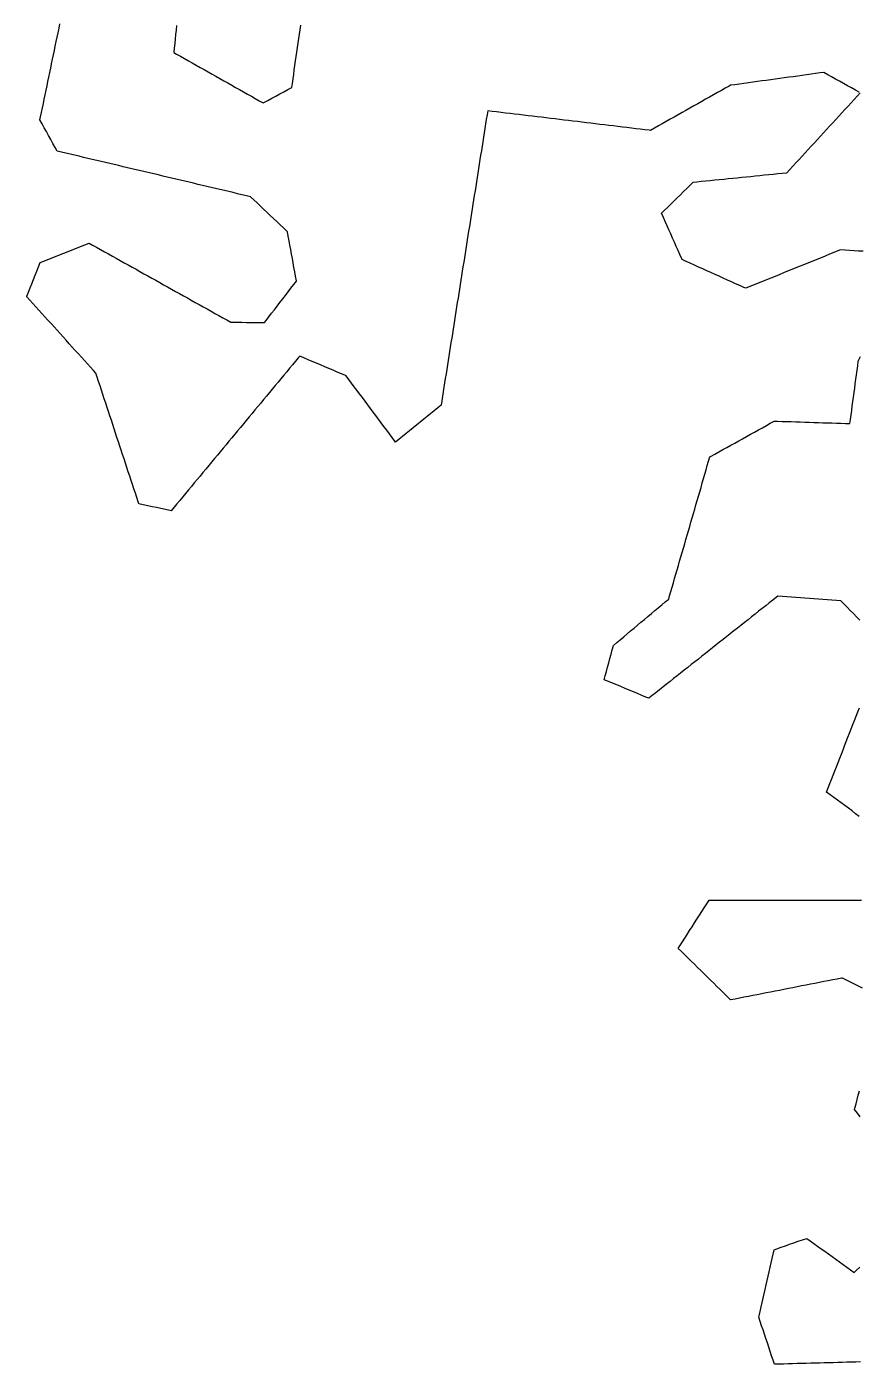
# Model space of a CAD drawing. Header units: millimetres. Extents: x 32 to 3054, y 42 to 5568.
# Drawn here: x 1760.4 to 1944.5, y 4976.6 to 5272.5 of the extents above; entities that cross this region are included whole.
import ezdxf

# ---------------------------------------------------------------- set-up
doc = ezdxf.new("R2010")
doc.units = ezdxf.units.MM
doc.layers.add('ALL_ISLANDS', color=7, linetype='Continuous')
doc.layers.add('OUTLINE_ISLAND_01', color=7, linetype='Continuous')

msp = doc.modelspace()

# ---------------------------------------------------------------- linework, layer by layer
at = {"layer": 'ALL_ISLANDS'}
for points in [[(1944.5183, 5257.9774), (1943.6452, 5258.4649), (1942.7721, 5258.9525), (1941.899, 5259.44), (1941.0259, 5259.9276), (1940.1528, 5260.4151), (1939.2797, 5260.9027), (1938.4066, 5261.3903), (1937.5335, 5261.8778), (1936.6604, 5262.3654), (1935.8429, 5262.2527), (1934.8523, 5262.1162), (1933.8616, 5261.9796), (1932.871, 5261.8431), (1931.8804, 5261.7066), (1930.8897, 5261.57), (1929.8991, 5261.4335), (1928.9085, 5261.297), (1927.9178, 5261.1604), (1926.9272, 5261.0239), (1925.9366, 5260.8874), (1924.9459, 5260.7509), (1923.9553, 5260.6143), (1922.9647, 5260.4778), (1921.974, 5260.3413), (1920.9834, 5260.2047), (1919.9927, 5260.0682), (1919.0021, 5259.9317), (1918.0115, 5259.7951), (1917.0208, 5259.6586), (1916.0302, 5259.5221), (1915.7626, 5259.3711), (1914.8918, 5258.8796), (1914.0209, 5258.388), (1913.15, 5257.8965), (1912.2791, 5257.405), (1911.4083, 5256.9135), (1910.5374, 5256.422), (1909.6665, 5255.9305), (1908.7956, 5255.439), (1907.9248, 5254.9475), (1907.0539, 5254.456), (1906.183, 5253.9645), (1905.3121, 5253.473), (1904.4413, 5252.9815), (1903.5704, 5252.49), (1902.6995, 5251.9985), (1901.8286, 5251.507), (1900.9578, 5251.0155), (1900.0869, 5250.524), (1899.216, 5250.0324), (1898.3451, 5249.5409), (1898.0796, 5249.5729), (1897.0867, 5249.6924), (1896.0939, 5249.812), (1895.1011, 5249.9315), (1894.1082, 5250.051), (1893.1154, 5250.1705), (1892.1226, 5250.29), (1891.1298, 5250.4096), (1890.1369, 5250.5291), (1889.1441, 5250.6486), (1888.1513, 5250.7681), (1887.1584, 5250.8876), (1886.1656, 5251.0072), (1885.1728, 5251.1267), (1884.1799, 5251.2462), (1883.1871, 5251.3657), (1882.1943, 5251.4852), (1881.2014, 5251.6048), (1880.2086, 5251.7243), (1879.2158, 5251.8438), (1878.2229, 5251.9633), (1877.2301, 5252.0828), (1876.2373, 5252.2024), (1875.2444, 5252.3219), (1874.2516, 5252.4414), (1873.2588, 5252.5609), (1872.266, 5252.6804), (1871.2731, 5252.8), (1870.2803, 5252.9195), (1869.2875, 5253.039), (1868.2946, 5253.1585), (1867.3018, 5253.278), (1866.309, 5253.3976), (1865.3161, 5253.5171), (1864.3233, 5253.6366), (1863.3305, 5253.7561), (1862.3376, 5253.8756), (1862.1925, 5252.9593), (1862.0361, 5251.9716), (1861.8798, 5250.9839), (1861.7234, 5249.9962), (1861.567, 5249.0085), (1861.4106, 5248.0208), (1861.2542, 5247.0331), (1861.0978, 5246.0454), (1860.9414, 5245.0577), (1860.785, 5244.07), (1860.6286, 5243.0823), (1860.4722, 5242.0946), (1860.3158, 5241.1069), (1860.1595, 5240.1192), (1860.0031, 5239.1315), (1859.8467, 5238.1439), (1859.6903, 5237.1562), (1859.5339, 5236.1685), (1859.3775, 5235.1808), (1859.2211, 5234.1931), (1859.0647, 5233.2054), (1858.9083, 5232.2177), (1858.7519, 5231.23), (1858.5956, 5230.2423), (1858.4392, 5229.2546), (1858.2828, 5228.2669), (1858.1264, 5227.2792), (1857.97, 5226.2915), (1857.8136, 5225.3038), (1857.6572, 5224.3161), (1857.5008, 5223.3284), (1857.3444, 5222.3407), (1857.188, 5221.353), (1857.0316, 5220.3653), (1856.8753, 5219.3776), (1856.7189, 5218.3899), (1856.5625, 5217.4023), (1856.4061, 5216.4146), (1856.2497, 5215.4269), (1856.0933, 5214.4392), (1855.9369, 5213.4515), (1855.7805, 5212.4638), (1855.6241, 5211.4761), (1855.4677, 5210.4884), (1855.3113, 5209.5007), (1855.155, 5208.513), (1854.9986, 5207.5253), (1854.8422, 5206.5376), (1854.6858, 5205.5499), (1854.5294, 5204.5622), (1854.373, 5203.5745), (1854.2166, 5202.5868), (1854.0602, 5201.5991), (1853.9038, 5200.6114), (1853.7474, 5199.6237), (1853.591, 5198.636), (1853.4347, 5197.6483), (1853.2783, 5196.6607), (1853.1219, 5195.673), (1852.9655, 5194.6853), (1852.8091, 5193.6976), (1852.6527, 5192.7099), (1852.4963, 5191.7222), (1852.3399, 5190.7345), (1852.1835, 5189.7468), (1852.0271, 5188.7591), (1851.2877, 5188.1577), (1850.512, 5187.5267), (1849.7362, 5186.8957), (1848.9604, 5186.2647), (1848.1846, 5185.6336), (1847.4089, 5185.0026), (1846.6331, 5184.3716), (1845.8573, 5183.7406), (1845.0815, 5183.1096), (1844.3058, 5182.4786), (1843.53, 5181.8476), (1842.7542, 5181.2166), (1841.9784, 5180.5856), (1841.7971, 5180.8285), (1841.1989, 5181.6299), (1840.6007, 5182.4312), (1840.0024, 5183.2325), (1839.4042, 5184.0339), (1838.806, 5184.8352), (1838.2078, 5185.6366), (1837.6096, 5186.4379), (1837.0114, 5187.2392), (1836.4132, 5188.0406), (1835.815, 5188.8419), (1835.2168, 5189.6433), (1834.6186, 5190.4446), (1834.0203, 5191.2459), (1833.4221, 5192.0473), (1832.8239, 5192.8486), (1832.2257, 5193.65), (1831.6275, 5194.4513), (1831.0293, 5195.2526), (1830.8926, 5195.3104), (1829.9715, 5195.6997), (1829.0504, 5196.089), (1828.1293, 5196.4784), (1827.2082, 5196.8677), (1826.2871, 5197.257), (1825.366, 5197.6463), (1824.4449, 5198.0356), (1823.5238, 5198.4249), (1822.6027, 5198.8142), (1821.6816, 5199.2036), (1820.7605, 5199.5929), (1820.459, 5199.2302), (1819.8197, 5198.4612), (1819.1804, 5197.6923), (1818.5412, 5196.9233), (1817.9019, 5196.1543), (1817.2626, 5195.3853), (1816.6234, 5194.6163), (1815.9841, 5193.8473), (1815.3448, 5193.0784), (1814.7055, 5192.3094), (1814.0663, 5191.5404), (1813.427, 5190.7714), (1812.7877, 5190.0024), (1812.1485, 5189.2334), (1811.5092, 5188.4645), (1810.8699, 5187.6955), (1810.2307, 5186.9265), (1809.5914, 5186.1575), (1808.9521, 5185.3885), (1808.3129, 5184.6196), (1807.6736, 5183.8506), (1807.0343, 5183.0816), (1806.395, 5182.3126), (1805.7558, 5181.5436), (1805.1165, 5180.7746), (1804.4772, 5180.0057), (1803.838, 5179.2367), (1803.1987, 5178.4677), (1802.5594, 5177.6987), (1801.9202, 5176.9297), (1801.2809, 5176.1607), (1800.6416, 5175.3918), (1800.0023, 5174.6228), (1799.3631, 5173.8538), (1798.7238, 5173.0848), (1798.0845, 5172.3158), (1797.4453, 5171.5469), (1796.806, 5170.7779), (1796.1667, 5170.0089), (1795.5275, 5169.2399), (1794.8882, 5168.4709), (1794.2489, 5167.7019), (1793.6096, 5166.933), (1792.9704, 5166.164), (1792.3311, 5165.395), (1792.0326, 5165.4592), (1791.0549, 5165.6696), (1790.0773, 5165.88), (1789.0997, 5166.0903), (1788.1221, 5166.3007), (1787.1444, 5166.511), (1786.1668, 5166.7214), (1785.1892, 5166.9318), (1785.0444, 5167.3718), (1784.732, 5168.3218), (1784.4195, 5169.2717), (1784.1071, 5170.2216), (1783.7946, 5171.1716), (1783.4822, 5172.1215), (1783.1697, 5173.0714), (1782.8573, 5174.0214), (1782.5448, 5174.9713), (1782.2324, 5175.9212), (1781.9199, 5176.8712), (1781.6075, 5177.8211), (1781.295, 5178.771), (1780.9826, 5179.721), (1780.6701, 5180.6709), (1780.3576, 5181.6208), (1780.0452, 5182.5708), (1779.7327, 5183.5207), (1779.4203, 5184.4706), (1779.1078, 5185.4206), (1778.7954, 5186.3705), (1778.4829, 5187.3204), (1778.1705, 5188.2704), (1777.858, 5189.2203), (1777.5456, 5190.1702), (1777.2331, 5191.1202), (1776.9207, 5192.0701), (1776.6082, 5193.02), (1776.2958, 5193.97), (1775.9833, 5194.9199), (1775.6708, 5195.8698), (1775.1645, 5196.4294), (1774.4936, 5197.1709), (1773.8226, 5197.9124), (1773.1517, 5198.6539), (1772.4807, 5199.3954), (1771.8098, 5200.1369), (1771.1388, 5200.8784), (1770.4679, 5201.6199), (1769.7969, 5202.3614), (1769.126, 5203.1029), (1768.455, 5203.8444), (1767.7841, 5204.5859), (1767.1131, 5205.3274), (1766.4422, 5206.0689), (1765.7712, 5206.8104), (1765.1003, 5207.5519), (1764.4294, 5208.2934), (1763.7584, 5209.035), (1763.0875, 5209.7765), (1762.4165, 5210.518), (1761.7456, 5211.2595), (1761.0746, 5212.001), (1760.4037, 5212.7425), (1760.4431, 5212.843), (1760.8088, 5213.7737), (1761.1744, 5214.7045), (1761.54, 5215.6352), (1761.9056, 5216.566), (1762.2712, 5217.4968), (1762.6368, 5218.4275), (1763.0025, 5219.3583), (1763.3681, 5220.2891), (1763.9599, 5220.5267), (1764.888, 5220.8992), (1765.816, 5221.2717), (1766.744, 5221.6443), (1767.672, 5222.0168), (1768.6, 5222.3893), (1769.5281, 5222.7619), (1770.4561, 5223.1344), (1771.3841, 5223.5069), (1772.3121, 5223.8795), (1773.2401, 5224.252), (1774.1681, 5224.6245), (1774.9638, 5224.1803), (1775.8369, 5223.6928), (1776.71, 5223.2053), (1777.5831, 5222.7178), (1778.4563, 5222.2302), (1779.3294, 5221.7427), (1780.2025, 5221.2552), (1781.0756, 5220.7677), (1781.9487, 5220.2802), (1782.8218, 5219.7927), (1783.695, 5219.3052), (1784.5681, 5218.8177), (1785.4412, 5218.3302), (1786.3143, 5217.8426), (1787.1874, 5217.3551), (1788.0606, 5216.8676), (1788.9337, 5216.3801), (1789.8068, 5215.8926), (1790.6799, 5215.4051), (1791.553, 5214.9176), (1792.4261, 5214.4301), (1793.2993, 5213.9426), (1794.1724, 5213.4551), (1795.0455, 5212.9675), (1795.9186, 5212.48), (1796.7917, 5211.9925), (1797.6648, 5211.505), (1798.538, 5211.0175), (1799.4111, 5210.53), (1800.2842, 5210.0425), (1801.1573, 5209.555), (1802.0304, 5209.0675), (1802.9035, 5208.5799), (1803.7767, 5208.0924), (1804.6498, 5207.6049), (1805.5229, 5207.1174), (1805.9805, 5207.1118), (1806.9805, 5207.0995), (1807.9804, 5207.0872), (1808.9803, 5207.075), (1809.9802, 5207.0627), (1810.9802, 5207.0504), (1811.9801, 5207.0381), (1812.98, 5207.0259), (1813.3418, 5207.4955), (1813.952, 5208.2878), (1814.5622, 5209.08), (1815.1725, 5209.8722), (1815.7827, 5210.6644), (1816.3929, 5211.4567), (1817.0031, 5212.2489), (1817.6134, 5213.0411), (1818.2236, 5213.8333), (1818.8338, 5214.6256), (1819.4441, 5215.4178), (1820.0543, 5216.21), (1820.0381, 5216.2983), (1819.8579, 5217.2819), (1819.6777, 5218.2656), (1819.4976, 5219.2492), (1819.3174, 5220.2328), (1819.1372, 5221.2165), (1818.957, 5222.2001), (1818.7768, 5223.1837), (1818.5966, 5224.1674), (1818.4165, 5225.151), (1818.2363, 5226.1346), (1818.0561, 5227.1183), (1817.8698, 5227.2952), (1817.1447, 5227.9839), (1816.4197, 5228.6726), (1815.6946, 5229.3613), (1814.9696, 5230.05), (1814.2445, 5230.7387), (1813.5195, 5231.4274), (1812.7944, 5232.1161), (1812.0693, 5232.8048), (1811.3443, 5233.4935), (1810.6192, 5234.1822), (1809.8942, 5234.8709), (1808.9671, 5235.0895), (1807.9938, 5235.3191), (1807.0205, 5235.5487), (1806.0472, 5235.7783), (1805.0739, 5236.0078), (1804.1006, 5236.2374), (1803.1273, 5236.467), (1802.154, 5236.6965), (1801.1808, 5236.9261), (1800.2075, 5237.1557), (1799.2342, 5237.3852), (1798.2609, 5237.6148), (1797.2876, 5237.8444), (1796.3143, 5238.0739), (1795.341, 5238.3035), (1794.3677, 5238.5331), (1793.3944, 5238.7626), (1792.4211, 5238.9922), (1791.4478, 5239.2218), (1790.4745, 5239.4513), (1789.5012, 5239.6809), (1788.528, 5239.9105), (1787.5547, 5240.14), (1786.5814, 5240.3696), (1785.6081, 5240.5992), (1784.6348, 5240.8288), (1783.6615, 5241.0583), (1782.6882, 5241.2879), (1781.7149, 5241.5175), (1780.7416, 5241.747), (1779.7683, 5241.9766), (1778.795, 5242.2062), (1777.8217, 5242.4357), (1776.8484, 5242.6653), (1775.8751, 5242.8949), (1774.9019, 5243.1244), (1773.9286, 5243.354), (1772.9553, 5243.5836), (1771.982, 5243.8131), (1771.0087, 5244.0427), (1770.0354, 5244.2723), (1769.0621, 5244.5018), (1768.0888, 5244.7314), (1767.1155, 5244.961), (1766.6799, 5245.7597), (1766.201, 5246.6376), (1765.7222, 5247.5155), (1765.2433, 5248.3934), (1764.7645, 5249.2713), (1764.2856, 5250.1492), (1763.8068, 5251.0271), (1763.3279, 5251.905), (1763.4621, 5252.5499), (1763.6658, 5253.529), (1763.8696, 5254.508), (1764.0733, 5255.487), (1764.277, 5256.4661), (1764.4807, 5257.4451), (1764.6844, 5258.4241), (1764.8881, 5259.4031), (1765.0918, 5260.3822), (1765.2956, 5261.3612), (1765.4993, 5262.3402), (1765.703, 5263.3193), (1765.9067, 5264.2983), (1766.1104, 5265.2773), (1766.3141, 5266.2564), (1766.5178, 5267.2354), (1766.7215, 5268.2144), (1766.9253, 5269.1934), (1767.129, 5270.1725), (1767.3327, 5271.1515), (1767.5364, 5272.1305), (1767.7401, 5273.1096)], [(1793.5278, 5272.7516), (1793.4274, 5271.7567), (1793.3269, 5270.7617), (1793.2265, 5269.7668), (1793.1261, 5268.7719), (1793.0256, 5267.7769), (1792.9252, 5266.782), (1793.5334, 5266.4386), (1794.4041, 5265.9469), (1795.2749, 5265.4552), (1796.1457, 5264.9635), (1797.0165, 5264.4719), (1797.8873, 5263.9802), (1798.758, 5263.4885), (1799.6288, 5262.9968), (1800.4996, 5262.5051), (1801.3704, 5262.0135), (1802.2411, 5261.5218), (1803.1119, 5261.0301), (1803.9827, 5260.5384), (1804.8535, 5260.0467), (1805.7242, 5259.5551), (1806.595, 5259.0634), (1807.4658, 5258.5717), (1808.3366, 5258.08), (1809.2074, 5257.5884), (1810.0781, 5257.0967), (1810.9489, 5256.605), (1811.8197, 5256.1133), (1812.6905, 5255.6216), (1812.8663, 5255.7168), (1813.7456, 5256.193), (1814.625, 5256.6691), (1815.5044, 5257.1453), (1816.3837, 5257.6215), (1817.2631, 5258.0976), (1818.1425, 5258.5738), (1819.0218, 5259.0499), (1819.1509, 5259.9541), (1819.2922, 5260.944), (1819.4335, 5261.934), (1819.5748, 5262.924), (1819.7161, 5263.9139), (1819.8574, 5264.9039), (1819.9987, 5265.8939), (1820.14, 5266.8838), (1820.2813, 5267.8738), (1820.4226, 5268.8638), (1820.5639, 5269.8537), (1820.7052, 5270.8437), (1820.8465, 5271.8337), (1820.9878, 5272.8236)], [(1945.3766, 5222.7973), (1944.3787, 5222.8624), (1943.3808, 5222.9275), (1942.3829, 5222.9926), (1941.385, 5223.0577), (1940.3872, 5223.1228), (1939.7872, 5222.8799), (1938.8602, 5222.5046), (1937.9333, 5222.1293), (1937.0064, 5221.754), (1936.0795, 5221.3787), (1935.1526, 5221.0035), (1934.2257, 5220.6282), (1933.2988, 5220.2529), (1932.3719, 5219.8776), (1931.445, 5219.5023), (1930.518, 5219.1271), (1929.5911, 5218.7518), (1928.6642, 5218.3765), (1927.7373, 5218.0012), (1926.8104, 5217.6259), (1925.8835, 5217.2507), (1924.9566, 5216.8754), (1924.0297, 5216.5001), (1923.1028, 5216.1248), (1922.1758, 5215.7495), (1921.2489, 5215.3743), (1920.322, 5214.999), (1919.3951, 5214.6237), (1918.9987, 5214.8025), (1918.0871, 5215.2136), (1917.1755, 5215.6246), (1916.2639, 5216.0357), (1915.3523, 5216.4468), (1914.4407, 5216.8579), (1913.5291, 5217.269), (1912.6175, 5217.68), (1911.7059, 5218.0911), (1910.7943, 5218.5022), (1909.8827, 5218.9133), (1908.9711, 5219.3244), (1908.0595, 5219.7355), (1907.1479, 5220.1465), (1906.2363, 5220.5576), (1905.3247, 5220.9687), (1905.2446, 5221.1502), (1904.8407, 5222.0651), (1904.4369, 5222.9799), (1904.0331, 5223.8947), (1903.6293, 5224.8096), (1903.2254, 5225.7244), (1902.8216, 5226.6393), (1902.4178, 5227.5541), (1902.014, 5228.4689), (1901.6101, 5229.3838), (1901.2063, 5230.2986), (1900.8025, 5231.2134), (1901.3878, 5231.7905), (1902.1, 5232.4925), (1902.8121, 5233.1946), (1903.5242, 5233.8966), (1904.2364, 5234.5986), (1904.9485, 5235.3007), (1905.6606, 5236.0027), (1906.3728, 5236.7048), (1907.0849, 5237.4068), (1907.797, 5238.1089), (1908.5737, 5238.1867), (1909.5687, 5238.2864), (1910.5637, 5238.3861), (1911.5587, 5238.4858), (1912.5537, 5238.5855), (1913.5488, 5238.6852), (1914.5438, 5238.7849), (1915.5388, 5238.8846), (1916.5338, 5238.9843), (1917.5288, 5239.084), (1918.5238, 5239.1837), (1919.5189, 5239.2834), (1920.5139, 5239.3832), (1921.5089, 5239.4829), (1922.5039, 5239.5826), (1923.4989, 5239.6823), (1924.4939, 5239.782), (1925.489, 5239.8817), (1926.484, 5239.9814), (1927.479, 5240.0811), (1928.474, 5240.1808), (1928.4847, 5240.1925), (1929.1615, 5240.9286), (1929.8383, 5241.6648), (1930.5152, 5242.4009), (1931.192, 5243.1371), (1931.8688, 5243.8732), (1932.5456, 5244.6094), (1933.2224, 5245.3455), (1933.8992, 5246.0817), (1934.5761, 5246.8178), (1935.2529, 5247.554), (1935.9297, 5248.2901), (1936.6065, 5249.0263), (1937.2833, 5249.7624), (1937.9601, 5250.4986), (1938.637, 5251.2347), (1939.3138, 5251.9709), (1939.9906, 5252.707), (1940.6674, 5253.4432), (1941.3442, 5254.1793), (1942.021, 5254.9155), (1942.6978, 5255.6517), (1943.3747, 5256.3878), (1944.0515, 5257.124), (1944.7283, 5257.8601)], [(1944.6243, 5141.2279), (1943.9224, 5141.9403), (1943.2206, 5142.6526), (1942.5187, 5143.3649), (1941.8169, 5144.0772), (1941.115, 5144.7896), (1940.4132, 5145.5019), (1939.4754, 5145.5699), (1938.478, 5145.6423), (1937.4806, 5145.7146), (1936.4832, 5145.7869), (1935.4859, 5145.8593), (1934.4885, 5145.9316), (1933.4911, 5146.004), (1932.4937, 5146.0763), (1931.4963, 5146.1487), (1930.499, 5146.221), (1929.5016, 5146.2934), (1928.5042, 5146.3657), (1927.5068, 5146.4381), (1926.5094, 5146.5104), (1926.1841, 5146.2529), (1925.4001, 5145.6322), (1924.616, 5145.0114), (1923.832, 5144.3907), (1923.0479, 5143.77), (1922.2639, 5143.1493), (1921.4799, 5142.5286), (1920.6958, 5141.9079), (1919.9118, 5141.2872), (1919.1277, 5140.6665), (1918.3437, 5140.0458), (1917.5596, 5139.4251), (1916.7756, 5138.8044), (1915.9916, 5138.1837), (1915.2075, 5137.563), (1914.4235, 5136.9423), (1913.6394, 5136.3216), (1912.8554, 5135.7009), (1912.0713, 5135.0802), (1911.2873, 5134.4595), (1910.5032, 5133.8388), (1909.7192, 5133.218), (1908.9352, 5132.5973), (1908.1511, 5131.9766), (1907.3671, 5131.3559), (1906.583, 5130.7352), (1905.799, 5130.1145), (1905.0149, 5129.4938), (1904.2309, 5128.8731), (1903.4468, 5128.2524), (1902.6628, 5127.6317), (1901.8788, 5127.011), (1901.0947, 5126.3903), (1900.3107, 5125.7696), (1899.5266, 5125.1489), (1898.7426, 5124.5282), (1897.9585, 5123.9075), (1897.3315, 5124.169), (1896.4085, 5124.554), (1895.4856, 5124.939), (1894.5627, 5125.324), (1893.6398, 5125.709), (1892.7169, 5126.094), (1891.7939, 5126.479), (1890.871, 5126.864), (1889.9481, 5127.249), (1889.0252, 5127.634), (1888.1023, 5128.019), (1888.3232, 5128.8412), (1888.5827, 5129.8069), (1888.8422, 5130.7726), (1889.1017, 5131.7384), (1889.3612, 5132.7041), (1889.6207, 5133.6699), (1889.8802, 5134.6356), (1890.1396, 5135.6014), (1890.8789, 5136.2223), (1891.6447, 5136.8654), (1892.4104, 5137.5086), (1893.1761, 5138.1517), (1893.9419, 5138.7949), (1894.7076, 5139.438), (1895.4734, 5140.0812), (1896.2391, 5140.7243), (1897.0049, 5141.3675), (1897.7706, 5142.0106), (1898.5363, 5142.6538), (1899.3021, 5143.2969), (1900.0678, 5143.94), (1900.8336, 5144.5832), (1901.5993, 5145.2263), (1902.365, 5145.8695), (1902.5655, 5146.5626), (1902.8434, 5147.5232), (1903.1213, 5148.4838), (1903.3992, 5149.4445), (1903.677, 5150.4051), (1903.9549, 5151.3657), (1904.2328, 5152.3263), (1904.5107, 5153.2869), (1904.7885, 5154.2476), (1905.0664, 5155.2082), (1905.3443, 5156.1688), (1905.6222, 5157.1294), (1905.9001, 5158.09), (1906.1779, 5159.0506), (1906.4558, 5160.0113), (1906.7337, 5160.9719), (1907.0116, 5161.9325), (1907.2894, 5162.8931), (1907.5673, 5163.8537), (1907.8452, 5164.8143), (1908.1231, 5165.775), (1908.4009, 5166.7356), (1908.6788, 5167.6962), (1908.9567, 5168.6568), (1909.2346, 5169.6174), (1909.5124, 5170.578), (1909.7903, 5171.5387), (1910.0682, 5172.4993), (1910.3461, 5173.4599), (1910.6239, 5174.4205), (1910.9018, 5175.3811), (1911.1797, 5176.3417), (1911.4576, 5177.3024), (1911.7308, 5177.4544), (1912.6046, 5177.9406), (1913.4784, 5178.4269), (1914.3522, 5178.9131), (1915.226, 5179.3994), (1916.0999, 5179.8856), (1916.9737, 5180.3719), (1917.8475, 5180.8581), (1918.7213, 5181.3444), (1919.5952, 5181.8306), (1920.469, 5182.3168), (1921.3428, 5182.8031), (1922.2166, 5183.2893), (1923.0904, 5183.7756), (1923.9643, 5184.2618), (1924.8381, 5184.7481), (1925.7119, 5185.2343), (1926.4666, 5185.2095), (1927.4661, 5185.1767), (1928.4655, 5185.1439), (1929.465, 5185.1111), (1930.4645, 5185.0783), (1931.4639, 5185.0455), (1932.4634, 5185.0127), (1933.4628, 5184.9799), (1934.4623, 5184.9471), (1935.4618, 5184.9142), (1936.4612, 5184.8814), (1937.4607, 5184.8486), (1938.4602, 5184.8158), (1939.4596, 5184.783), (1940.4591, 5184.7502), (1941.4585, 5184.7174), (1942.458, 5184.6846), (1942.5772, 5185.5798), (1942.7091, 5186.5711), (1942.841, 5187.5624), (1942.9729, 5188.5536), (1943.1049, 5189.5449), (1943.2368, 5190.5361), (1943.3687, 5191.5274), (1943.5007, 5192.5187), (1943.6326, 5193.5099), (1943.7645, 5194.5012), (1943.8964, 5195.4924), (1944.0284, 5196.4837), (1944.1603, 5197.475), (1944.2922, 5198.4662), (1944.3623, 5198.615), (1944.788, 5199.5199)], [(1944.5146, 5097.7807), (1943.7115, 5098.3765), (1942.9083, 5098.9723), (1942.1052, 5099.5681), (1941.3021, 5100.1639), (1940.4989, 5100.7597), (1939.6958, 5101.3555), (1938.8927, 5101.9513), (1938.0895, 5102.5471), (1937.2864, 5103.1429), (1937.2975, 5103.1715), (1937.6598, 5104.1035), (1938.0222, 5105.0356), (1938.3845, 5105.9676), (1938.7468, 5106.8997), (1939.1092, 5107.8317), (1939.4715, 5108.7638), (1939.8338, 5109.6958), (1940.1962, 5110.6278), (1940.5585, 5111.5599), (1940.9208, 5112.4919), (1941.2832, 5113.424), (1941.6455, 5114.356), (1942.0078, 5115.2881), (1942.3702, 5116.2201), (1942.7325, 5117.1522), (1943.0948, 5118.0842), (1943.4572, 5119.0163), (1943.8195, 5119.9483), (1944.1818, 5120.8804), (1944.5442, 5121.8124)], [(1945.2215, 5059.7426), (1944.3315, 5060.1986), (1943.4415, 5060.6547), (1942.5516, 5061.1107), (1941.6616, 5061.5668), (1940.7717, 5062.0228), (1940.6024, 5061.9896), (1939.6212, 5061.7967), (1938.64, 5061.6038), (1937.6587, 5061.411), (1936.6775, 5061.2181), (1935.6963, 5061.0253), (1934.7151, 5060.8324), (1933.7338, 5060.6396), (1932.7526, 5060.4467), (1931.7714, 5060.2539), (1930.7901, 5060.061), (1929.8089, 5059.8682), (1928.8277, 5059.6753), (1927.8465, 5059.4824), (1926.8652, 5059.2896), (1925.884, 5059.0967), (1924.9028, 5058.9039), (1923.9216, 5058.711), (1922.9403, 5058.5182), (1921.9591, 5058.3253), (1920.9779, 5058.1325), (1919.9966, 5057.9396), (1919.0154, 5057.7468), (1918.0342, 5057.5539), (1917.053, 5057.361), (1916.0717, 5057.1682), (1915.8876, 5057.3493), (1915.1745, 5058.0503), (1914.4614, 5058.7514), (1913.7483, 5059.4525), (1913.0352, 5060.1536), (1912.3221, 5060.8546), (1911.609, 5061.5557), (1910.896, 5062.2568), (1910.1829, 5062.9579), (1909.4698, 5063.6589), (1908.7567, 5064.36), (1908.0436, 5065.0611), (1907.3305, 5065.7622), (1906.6174, 5066.4632), (1905.9043, 5067.1643), (1905.1913, 5067.8654), (1904.4782, 5068.5665), (1904.8502, 5069.149), (1905.3883, 5069.9919), (1905.9265, 5070.8347), (1906.4647, 5071.6775), (1907.0029, 5072.5204), (1907.541, 5073.3632), (1908.0792, 5074.206), (1908.6174, 5075.0488), (1909.1556, 5075.8917), (1909.6937, 5076.7345), (1910.2319, 5077.5773), (1910.7701, 5078.4202), (1911.3083, 5079.263), (1911.9878, 5079.2619), (1912.9878, 5079.2602), (1913.9878, 5079.2586), (1914.9878, 5079.2569), (1915.9878, 5079.2552), (1916.9878, 5079.2536), (1917.9878, 5079.2519), (1918.9878, 5079.2502), (1919.9878, 5079.2486), (1920.9878, 5079.2469), (1921.9878, 5079.2453), (1922.9878, 5079.2436), (1923.9878, 5079.2419), (1924.9878, 5079.2403), (1925.9878, 5079.2386), (1926.9878, 5079.2369), (1927.9878, 5079.2353), (1928.9878, 5079.2336), (1929.9878, 5079.2319), (1930.9878, 5079.2303), (1931.9878, 5079.2286), (1932.9878, 5079.227), (1933.9878, 5079.2253), (1934.9878, 5079.2236), (1935.9878, 5079.222), (1936.9878, 5079.2203), (1937.9878, 5079.2186), (1938.9878, 5079.217), (1939.9878, 5079.2153), (1940.9878, 5079.2137), (1941.9878, 5079.212), (1942.9878, 5079.2103), (1943.9878, 5079.2087), (1944.9878, 5079.207)], [(1944.7021, 5031.3441), (1944.0976, 5032.1407), (1943.4932, 5032.9373), (1943.5624, 5033.2101), (1943.8083, 5034.1793), (1944.0542, 5035.1486), (1944.3001, 5036.1179), (1944.546, 5037.0872)], [(1944.7607, 4977.0785), (1943.761, 4977.0517), (1942.7614, 4977.0249), (1941.7618, 4976.998), (1940.7621, 4976.9712), (1939.7625, 4976.9443), (1938.7628, 4976.9175), (1937.7632, 4976.8907), (1936.7636, 4976.8638), (1935.7639, 4976.837), (1934.7643, 4976.8101), (1933.7646, 4976.7833), (1932.765, 4976.7564), (1931.7654, 4976.7296), (1930.7657, 4976.7028), (1929.7661, 4976.6759), (1928.7664, 4976.6491), (1927.7668, 4976.6222), (1926.7672, 4976.5954), (1925.7675, 4976.5686), (1925.4536, 4977.5079), (1925.1367, 4978.4563), (1924.8197, 4979.4047), (1924.5027, 4980.3532), (1924.1858, 4981.3016), (1923.8688, 4982.25), (1923.5518, 4983.1985), (1923.2349, 4984.1469), (1922.9179, 4985.0954), (1922.6009, 4986.0438), (1922.284, 4986.9922), (1922.3509, 4987.2865), (1922.5727, 4988.2616), (1922.7944, 4989.2367), (1923.0162, 4990.2118), (1923.238, 4991.1869), (1923.4597, 4992.162), (1923.6815, 4993.1371), (1923.9032, 4994.1123), (1924.125, 4995.0874), (1924.3467, 4996.0625), (1924.5685, 4997.0376), (1924.7903, 4998.0127), (1925.012, 4998.9878), (1925.2338, 4999.9629), (1925.4555, 5000.938), (1925.6773, 5001.9131), (1926.2786, 5002.122), (1927.2232, 5002.4503), (1928.1677, 5002.7786), (1929.1123, 5003.1069), (1930.0569, 5003.4352), (1931.0015, 5003.7634), (1931.9461, 5004.0917), (1932.8906, 5004.42), (1933.6245, 5003.8909), (1934.4356, 5003.306), (1935.2467, 5002.7211), (1936.0578, 5002.1362), (1936.8689, 5001.5513), (1937.68, 5000.9664), (1938.4912, 5000.3815), (1939.3023, 4999.7966), (1940.1134, 4999.2118), (1940.9245, 4998.6269), (1941.7356, 4998.042), (1942.5467, 4997.4571), (1943.3578, 4996.8722), (1943.9202, 4997.3647), (1944.6726, 4998.0235)]]:
    msp.add_lwpolyline(points, dxfattribs=at)
at = {"layer": 'OUTLINE_ISLAND_01'}
for points in [[(1944.5183, 5257.9774), (1943.6452, 5258.4649), (1942.7721, 5258.9525), (1941.899, 5259.44), (1941.0259, 5259.9276), (1940.1528, 5260.4151), (1939.2797, 5260.9027), (1938.4066, 5261.3903), (1937.5335, 5261.8778), (1936.6604, 5262.3654), (1935.8429, 5262.2527), (1934.8523, 5262.1162), (1933.8616, 5261.9796), (1932.871, 5261.8431), (1931.8804, 5261.7066), (1930.8897, 5261.57), (1929.8991, 5261.4335), (1928.9085, 5261.297), (1927.9178, 5261.1604), (1926.9272, 5261.0239), (1925.9366, 5260.8874), (1924.9459, 5260.7509), (1923.9553, 5260.6143), (1922.9647, 5260.4778), (1921.974, 5260.3413), (1920.9834, 5260.2047), (1919.9927, 5260.0682), (1919.0021, 5259.9317), (1918.0115, 5259.7951), (1917.0208, 5259.6586), (1916.0302, 5259.5221), (1915.7626, 5259.3711), (1914.8918, 5258.8796), (1914.0209, 5258.388), (1913.15, 5257.8965), (1912.2791, 5257.405), (1911.4083, 5256.9135), (1910.5374, 5256.422), (1909.6665, 5255.9305), (1908.7956, 5255.439), (1907.9248, 5254.9475), (1907.0539, 5254.456), (1906.183, 5253.9645), (1905.3121, 5253.473), (1904.4413, 5252.9815), (1903.5704, 5252.49), (1902.6995, 5251.9985), (1901.8286, 5251.507), (1900.9578, 5251.0155), (1900.0869, 5250.524), (1899.216, 5250.0324), (1898.3451, 5249.5409), (1898.0796, 5249.5729), (1897.0867, 5249.6924), (1896.0939, 5249.812), (1895.1011, 5249.9315), (1894.1082, 5250.051), (1893.1154, 5250.1705), (1892.1226, 5250.29), (1891.1298, 5250.4096), (1890.1369, 5250.5291), (1889.1441, 5250.6486), (1888.1513, 5250.7681), (1887.1584, 5250.8876), (1886.1656, 5251.0072), (1885.1728, 5251.1267), (1884.1799, 5251.2462), (1883.1871, 5251.3657), (1882.1943, 5251.4852), (1881.2014, 5251.6048), (1880.2086, 5251.7243), (1879.2158, 5251.8438), (1878.2229, 5251.9633), (1877.2301, 5252.0828), (1876.2373, 5252.2024), (1875.2444, 5252.3219), (1874.2516, 5252.4414), (1873.2588, 5252.5609), (1872.266, 5252.6804), (1871.2731, 5252.8), (1870.2803, 5252.9195), (1869.2875, 5253.039), (1868.2946, 5253.1585), (1867.3018, 5253.278), (1866.309, 5253.3976), (1865.3161, 5253.5171), (1864.3233, 5253.6366), (1863.3305, 5253.7561), (1862.3376, 5253.8756), (1862.1925, 5252.9593), (1862.0361, 5251.9716), (1861.8798, 5250.9839), (1861.7234, 5249.9962), (1861.567, 5249.0085), (1861.4106, 5248.0208), (1861.2542, 5247.0331), (1861.0978, 5246.0454), (1860.9414, 5245.0577), (1860.785, 5244.07), (1860.6286, 5243.0823), (1860.4722, 5242.0946), (1860.3158, 5241.1069), (1860.1595, 5240.1192), (1860.0031, 5239.1315), (1859.8467, 5238.1439), (1859.6903, 5237.1562), (1859.5339, 5236.1685), (1859.3775, 5235.1808), (1859.2211, 5234.1931), (1859.0647, 5233.2054), (1858.9083, 5232.2177), (1858.7519, 5231.23), (1858.5956, 5230.2423), (1858.4392, 5229.2546), (1858.2828, 5228.2669), (1858.1264, 5227.2792), (1857.97, 5226.2915), (1857.8136, 5225.3038), (1857.6572, 5224.3161), (1857.5008, 5223.3284), (1857.3444, 5222.3407), (1857.188, 5221.353), (1857.0316, 5220.3653), (1856.8753, 5219.3776), (1856.7189, 5218.3899), (1856.5625, 5217.4023), (1856.4061, 5216.4146), (1856.2497, 5215.4269), (1856.0933, 5214.4392), (1855.9369, 5213.4515), (1855.7805, 5212.4638), (1855.6241, 5211.4761), (1855.4677, 5210.4884), (1855.3113, 5209.5007), (1855.155, 5208.513), (1854.9986, 5207.5253), (1854.8422, 5206.5376), (1854.6858, 5205.5499), (1854.5294, 5204.5622), (1854.373, 5203.5745), (1854.2166, 5202.5868), (1854.0602, 5201.5991), (1853.9038, 5200.6114), (1853.7474, 5199.6237), (1853.591, 5198.636), (1853.4347, 5197.6483), (1853.2783, 5196.6607), (1853.1219, 5195.673), (1852.9655, 5194.6853), (1852.8091, 5193.6976), (1852.6527, 5192.7099), (1852.4963, 5191.7222), (1852.3399, 5190.7345), (1852.1835, 5189.7468), (1852.0271, 5188.7591), (1851.2877, 5188.1577), (1850.512, 5187.5267), (1849.7362, 5186.8957), (1848.9604, 5186.2647), (1848.1846, 5185.6336), (1847.4089, 5185.0026), (1846.6331, 5184.3716), (1845.8573, 5183.7406), (1845.0815, 5183.1096), (1844.3058, 5182.4786), (1843.53, 5181.8476), (1842.7542, 5181.2166), (1841.9784, 5180.5856), (1841.7971, 5180.8285), (1841.1989, 5181.6299), (1840.6007, 5182.4312), (1840.0024, 5183.2325), (1839.4042, 5184.0339), (1838.806, 5184.8352), (1838.2078, 5185.6366), (1837.6096, 5186.4379), (1837.0114, 5187.2392), (1836.4132, 5188.0406), (1835.815, 5188.8419), (1835.2168, 5189.6433), (1834.6186, 5190.4446), (1834.0203, 5191.2459), (1833.4221, 5192.0473), (1832.8239, 5192.8486), (1832.2257, 5193.65), (1831.6275, 5194.4513), (1831.0293, 5195.2526), (1830.8926, 5195.3104), (1829.9715, 5195.6997), (1829.0504, 5196.089), (1828.1293, 5196.4784), (1827.2082, 5196.8677), (1826.2871, 5197.257), (1825.366, 5197.6463), (1824.4449, 5198.0356), (1823.5238, 5198.4249), (1822.6027, 5198.8142), (1821.6816, 5199.2036), (1820.7605, 5199.5929), (1820.459, 5199.2302), (1819.8197, 5198.4612), (1819.1804, 5197.6923), (1818.5412, 5196.9233), (1817.9019, 5196.1543), (1817.2626, 5195.3853), (1816.6234, 5194.6163), (1815.9841, 5193.8473), (1815.3448, 5193.0784), (1814.7055, 5192.3094), (1814.0663, 5191.5404), (1813.427, 5190.7714), (1812.7877, 5190.0024), (1812.1485, 5189.2334), (1811.5092, 5188.4645), (1810.8699, 5187.6955), (1810.2307, 5186.9265), (1809.5914, 5186.1575), (1808.9521, 5185.3885), (1808.3129, 5184.6196), (1807.6736, 5183.8506), (1807.0343, 5183.0816), (1806.395, 5182.3126), (1805.7558, 5181.5436), (1805.1165, 5180.7746), (1804.4772, 5180.0057), (1803.838, 5179.2367), (1803.1987, 5178.4677), (1802.5594, 5177.6987), (1801.9202, 5176.9297), (1801.2809, 5176.1607), (1800.6416, 5175.3918), (1800.0023, 5174.6228), (1799.3631, 5173.8538), (1798.7238, 5173.0848), (1798.0845, 5172.3158), (1797.4453, 5171.5469), (1796.806, 5170.7779), (1796.1667, 5170.0089), (1795.5275, 5169.2399), (1794.8882, 5168.4709), (1794.2489, 5167.7019), (1793.6096, 5166.933), (1792.9704, 5166.164), (1792.3311, 5165.395), (1792.0326, 5165.4592), (1791.0549, 5165.6696), (1790.0773, 5165.88), (1789.0997, 5166.0903), (1788.1221, 5166.3007), (1787.1444, 5166.511), (1786.1668, 5166.7214), (1785.1892, 5166.9318), (1785.0444, 5167.3718), (1784.732, 5168.3218), (1784.4195, 5169.2717), (1784.1071, 5170.2216), (1783.7946, 5171.1716), (1783.4822, 5172.1215), (1783.1697, 5173.0714), (1782.8573, 5174.0214), (1782.5448, 5174.9713), (1782.2324, 5175.9212), (1781.9199, 5176.8712), (1781.6075, 5177.8211), (1781.295, 5178.771), (1780.9826, 5179.721), (1780.6701, 5180.6709), (1780.3576, 5181.6208), (1780.0452, 5182.5708), (1779.7327, 5183.5207), (1779.4203, 5184.4706), (1779.1078, 5185.4206), (1778.7954, 5186.3705), (1778.4829, 5187.3204), (1778.1705, 5188.2704), (1777.858, 5189.2203), (1777.5456, 5190.1702), (1777.2331, 5191.1202), (1776.9207, 5192.0701), (1776.6082, 5193.02), (1776.2958, 5193.97), (1775.9833, 5194.9199), (1775.6708, 5195.8698), (1775.1645, 5196.4294), (1774.4936, 5197.1709), (1773.8226, 5197.9124), (1773.1517, 5198.6539), (1772.4807, 5199.3954), (1771.8098, 5200.1369), (1771.1388, 5200.8784), (1770.4679, 5201.6199), (1769.7969, 5202.3614), (1769.126, 5203.1029), (1768.455, 5203.8444), (1767.7841, 5204.5859), (1767.1131, 5205.3274), (1766.4422, 5206.0689), (1765.7712, 5206.8104), (1765.1003, 5207.5519), (1764.4294, 5208.2934), (1763.7584, 5209.035), (1763.0875, 5209.7765), (1762.4165, 5210.518), (1761.7456, 5211.2595), (1761.0746, 5212.001), (1760.4037, 5212.7425), (1760.4431, 5212.843), (1760.8088, 5213.7737), (1761.1744, 5214.7045), (1761.54, 5215.6352), (1761.9056, 5216.566), (1762.2712, 5217.4968), (1762.6368, 5218.4275), (1763.0025, 5219.3583), (1763.3681, 5220.2891), (1763.9599, 5220.5267), (1764.888, 5220.8992), (1765.816, 5221.2717), (1766.744, 5221.6443), (1767.672, 5222.0168), (1768.6, 5222.3893), (1769.5281, 5222.7619), (1770.4561, 5223.1344), (1771.3841, 5223.5069), (1772.3121, 5223.8795), (1773.2401, 5224.252), (1774.1681, 5224.6245), (1774.9638, 5224.1803), (1775.8369, 5223.6928), (1776.71, 5223.2053), (1777.5831, 5222.7178), (1778.4563, 5222.2302), (1779.3294, 5221.7427), (1780.2025, 5221.2552), (1781.0756, 5220.7677), (1781.9487, 5220.2802), (1782.8218, 5219.7927), (1783.695, 5219.3052), (1784.5681, 5218.8177), (1785.4412, 5218.3302), (1786.3143, 5217.8426), (1787.1874, 5217.3551), (1788.0606, 5216.8676), (1788.9337, 5216.3801), (1789.8068, 5215.8926), (1790.6799, 5215.4051), (1791.553, 5214.9176), (1792.4261, 5214.4301), (1793.2993, 5213.9426), (1794.1724, 5213.4551), (1795.0455, 5212.9675), (1795.9186, 5212.48), (1796.7917, 5211.9925), (1797.6648, 5211.505), (1798.538, 5211.0175), (1799.4111, 5210.53), (1800.2842, 5210.0425), (1801.1573, 5209.555), (1802.0304, 5209.0675), (1802.9035, 5208.5799), (1803.7767, 5208.0924), (1804.6498, 5207.6049), (1805.5229, 5207.1174), (1805.9805, 5207.1118), (1806.9805, 5207.0995), (1807.9804, 5207.0872), (1808.9803, 5207.075), (1809.9802, 5207.0627), (1810.9802, 5207.0504), (1811.9801, 5207.0381), (1812.98, 5207.0259), (1813.3418, 5207.4955), (1813.952, 5208.2878), (1814.5622, 5209.08), (1815.1725, 5209.8722), (1815.7827, 5210.6644), (1816.3929, 5211.4567), (1817.0031, 5212.2489), (1817.6134, 5213.0411), (1818.2236, 5213.8333), (1818.8338, 5214.6256), (1819.4441, 5215.4178), (1820.0543, 5216.21), (1820.0381, 5216.2983), (1819.8579, 5217.2819), (1819.6777, 5218.2656), (1819.4976, 5219.2492), (1819.3174, 5220.2328), (1819.1372, 5221.2165), (1818.957, 5222.2001), (1818.7768, 5223.1837), (1818.5966, 5224.1674), (1818.4165, 5225.151), (1818.2363, 5226.1346), (1818.0561, 5227.1183), (1817.8698, 5227.2952), (1817.1447, 5227.9839), (1816.4197, 5228.6726), (1815.6946, 5229.3613), (1814.9696, 5230.05), (1814.2445, 5230.7387), (1813.5195, 5231.4274), (1812.7944, 5232.1161), (1812.0693, 5232.8048), (1811.3443, 5233.4935), (1810.6192, 5234.1822), (1809.8942, 5234.8709), (1808.9671, 5235.0895), (1807.9938, 5235.3191), (1807.0205, 5235.5487), (1806.0472, 5235.7783), (1805.0739, 5236.0078), (1804.1006, 5236.2374), (1803.1273, 5236.467), (1802.154, 5236.6965), (1801.1808, 5236.9261), (1800.2075, 5237.1557), (1799.2342, 5237.3852), (1798.2609, 5237.6148), (1797.2876, 5237.8444), (1796.3143, 5238.0739), (1795.341, 5238.3035), (1794.3677, 5238.5331), (1793.3944, 5238.7626), (1792.4211, 5238.9922), (1791.4478, 5239.2218), (1790.4745, 5239.4513), (1789.5012, 5239.6809), (1788.528, 5239.9105), (1787.5547, 5240.14), (1786.5814, 5240.3696), (1785.6081, 5240.5992), (1784.6348, 5240.8288), (1783.6615, 5241.0583), (1782.6882, 5241.2879), (1781.7149, 5241.5175), (1780.7416, 5241.747), (1779.7683, 5241.9766), (1778.795, 5242.2062), (1777.8217, 5242.4357), (1776.8484, 5242.6653), (1775.8751, 5242.8949), (1774.9019, 5243.1244), (1773.9286, 5243.354), (1772.9553, 5243.5836), (1771.982, 5243.8131), (1771.0087, 5244.0427), (1770.0354, 5244.2723), (1769.0621, 5244.5018), (1768.0888, 5244.7314), (1767.1155, 5244.961), (1766.6799, 5245.7597), (1766.201, 5246.6376), (1765.7222, 5247.5155), (1765.2433, 5248.3934), (1764.7645, 5249.2713), (1764.2856, 5250.1492), (1763.8068, 5251.0271), (1763.3279, 5251.905), (1763.4621, 5252.5499), (1763.6658, 5253.529), (1763.8696, 5254.508), (1764.0733, 5255.487), (1764.277, 5256.4661), (1764.4807, 5257.4451), (1764.6844, 5258.4241), (1764.8881, 5259.4031), (1765.0918, 5260.3822), (1765.2956, 5261.3612), (1765.4993, 5262.3402), (1765.703, 5263.3193), (1765.9067, 5264.2983), (1766.1104, 5265.2773), (1766.3141, 5266.2564), (1766.5178, 5267.2354), (1766.7215, 5268.2144), (1766.9253, 5269.1934), (1767.129, 5270.1725), (1767.3327, 5271.1515), (1767.5364, 5272.1305), (1767.7401, 5273.1096)], [(1793.5278, 5272.7516), (1793.4274, 5271.7567), (1793.3269, 5270.7617), (1793.2265, 5269.7668), (1793.1261, 5268.7719), (1793.0256, 5267.7769), (1792.9252, 5266.782), (1793.5334, 5266.4386), (1794.4041, 5265.9469), (1795.2749, 5265.4552), (1796.1457, 5264.9635), (1797.0165, 5264.4719), (1797.8873, 5263.9802), (1798.758, 5263.4885), (1799.6288, 5262.9968), (1800.4996, 5262.5051), (1801.3704, 5262.0135), (1802.2411, 5261.5218), (1803.1119, 5261.0301), (1803.9827, 5260.5384), (1804.8535, 5260.0467), (1805.7242, 5259.5551), (1806.595, 5259.0634), (1807.4658, 5258.5717), (1808.3366, 5258.08), (1809.2074, 5257.5884), (1810.0781, 5257.0967), (1810.9489, 5256.605), (1811.8197, 5256.1133), (1812.6905, 5255.6216), (1812.8663, 5255.7168), (1813.7456, 5256.193), (1814.625, 5256.6691), (1815.5044, 5257.1453), (1816.3837, 5257.6215), (1817.2631, 5258.0976), (1818.1425, 5258.5738), (1819.0218, 5259.0499), (1819.1509, 5259.9541), (1819.2922, 5260.944), (1819.4335, 5261.934), (1819.5748, 5262.924), (1819.7161, 5263.9139), (1819.8574, 5264.9039), (1819.9987, 5265.8939), (1820.14, 5266.8838), (1820.2813, 5267.8738), (1820.4226, 5268.8638), (1820.5639, 5269.8537), (1820.7052, 5270.8437), (1820.8465, 5271.8337), (1820.9878, 5272.8236)], [(1945.3766, 5222.7973), (1944.3787, 5222.8624), (1943.3808, 5222.9275), (1942.3829, 5222.9926), (1941.385, 5223.0577), (1940.3872, 5223.1228), (1939.7872, 5222.8799), (1938.8602, 5222.5046), (1937.9333, 5222.1293), (1937.0064, 5221.754), (1936.0795, 5221.3787), (1935.1526, 5221.0035), (1934.2257, 5220.6282), (1933.2988, 5220.2529), (1932.3719, 5219.8776), (1931.445, 5219.5023), (1930.518, 5219.1271), (1929.5911, 5218.7518), (1928.6642, 5218.3765), (1927.7373, 5218.0012), (1926.8104, 5217.6259), (1925.8835, 5217.2507), (1924.9566, 5216.8754), (1924.0297, 5216.5001), (1923.1028, 5216.1248), (1922.1758, 5215.7495), (1921.2489, 5215.3743), (1920.322, 5214.999), (1919.3951, 5214.6237), (1918.9987, 5214.8025), (1918.0871, 5215.2136), (1917.1755, 5215.6246), (1916.2639, 5216.0357), (1915.3523, 5216.4468), (1914.4407, 5216.8579), (1913.5291, 5217.269), (1912.6175, 5217.68), (1911.7059, 5218.0911), (1910.7943, 5218.5022), (1909.8827, 5218.9133), (1908.9711, 5219.3244), (1908.0595, 5219.7355), (1907.1479, 5220.1465), (1906.2363, 5220.5576), (1905.3247, 5220.9687), (1905.2446, 5221.1502), (1904.8407, 5222.0651), (1904.4369, 5222.9799), (1904.0331, 5223.8947), (1903.6293, 5224.8096), (1903.2254, 5225.7244), (1902.8216, 5226.6393), (1902.4178, 5227.5541), (1902.014, 5228.4689), (1901.6101, 5229.3838), (1901.2063, 5230.2986), (1900.8025, 5231.2134), (1901.3878, 5231.7905), (1902.1, 5232.4925), (1902.8121, 5233.1946), (1903.5242, 5233.8966), (1904.2364, 5234.5986), (1904.9485, 5235.3007), (1905.6606, 5236.0027), (1906.3728, 5236.7048), (1907.0849, 5237.4068), (1907.797, 5238.1089), (1908.5737, 5238.1867), (1909.5687, 5238.2864), (1910.5637, 5238.3861), (1911.5587, 5238.4858), (1912.5537, 5238.5855), (1913.5488, 5238.6852), (1914.5438, 5238.7849), (1915.5388, 5238.8846), (1916.5338, 5238.9843), (1917.5288, 5239.084), (1918.5238, 5239.1837), (1919.5189, 5239.2834), (1920.5139, 5239.3832), (1921.5089, 5239.4829), (1922.5039, 5239.5826), (1923.4989, 5239.6823), (1924.4939, 5239.782), (1925.489, 5239.8817), (1926.484, 5239.9814), (1927.479, 5240.0811), (1928.474, 5240.1808), (1928.4847, 5240.1925), (1929.1615, 5240.9286), (1929.8383, 5241.6648), (1930.5152, 5242.4009), (1931.192, 5243.1371), (1931.8688, 5243.8732), (1932.5456, 5244.6094), (1933.2224, 5245.3455), (1933.8992, 5246.0817), (1934.5761, 5246.8178), (1935.2529, 5247.554), (1935.9297, 5248.2901), (1936.6065, 5249.0263), (1937.2833, 5249.7624), (1937.9601, 5250.4986), (1938.637, 5251.2347), (1939.3138, 5251.9709), (1939.9906, 5252.707), (1940.6674, 5253.4432), (1941.3442, 5254.1793), (1942.021, 5254.9155), (1942.6978, 5255.6517), (1943.3747, 5256.3878), (1944.0515, 5257.124), (1944.7283, 5257.8601)], [(1944.6243, 5141.2279), (1943.9224, 5141.9403), (1943.2206, 5142.6526), (1942.5187, 5143.3649), (1941.8169, 5144.0772), (1941.115, 5144.7896), (1940.4132, 5145.5019), (1939.4754, 5145.5699), (1938.478, 5145.6423), (1937.4806, 5145.7146), (1936.4832, 5145.7869), (1935.4859, 5145.8593), (1934.4885, 5145.9316), (1933.4911, 5146.004), (1932.4937, 5146.0763), (1931.4963, 5146.1487), (1930.499, 5146.221), (1929.5016, 5146.2934), (1928.5042, 5146.3657), (1927.5068, 5146.4381), (1926.5094, 5146.5104), (1926.1841, 5146.2529), (1925.4001, 5145.6322), (1924.616, 5145.0114), (1923.832, 5144.3907), (1923.0479, 5143.77), (1922.2639, 5143.1493), (1921.4799, 5142.5286), (1920.6958, 5141.9079), (1919.9118, 5141.2872), (1919.1277, 5140.6665), (1918.3437, 5140.0458), (1917.5596, 5139.4251), (1916.7756, 5138.8044), (1915.9916, 5138.1837), (1915.2075, 5137.563), (1914.4235, 5136.9423), (1913.6394, 5136.3216), (1912.8554, 5135.7009), (1912.0713, 5135.0802), (1911.2873, 5134.4595), (1910.5032, 5133.8388), (1909.7192, 5133.218), (1908.9352, 5132.5973), (1908.1511, 5131.9766), (1907.3671, 5131.3559), (1906.583, 5130.7352), (1905.799, 5130.1145), (1905.0149, 5129.4938), (1904.2309, 5128.8731), (1903.4468, 5128.2524), (1902.6628, 5127.6317), (1901.8788, 5127.011), (1901.0947, 5126.3903), (1900.3107, 5125.7696), (1899.5266, 5125.1489), (1898.7426, 5124.5282), (1897.9585, 5123.9075), (1897.3315, 5124.169), (1896.4085, 5124.554), (1895.4856, 5124.939), (1894.5627, 5125.324), (1893.6398, 5125.709), (1892.7169, 5126.094), (1891.7939, 5126.479), (1890.871, 5126.864), (1889.9481, 5127.249), (1889.0252, 5127.634), (1888.1023, 5128.019), (1888.3232, 5128.8412), (1888.5827, 5129.8069), (1888.8422, 5130.7726), (1889.1017, 5131.7384), (1889.3612, 5132.7041), (1889.6207, 5133.6699), (1889.8802, 5134.6356), (1890.1396, 5135.6014), (1890.8789, 5136.2223), (1891.6447, 5136.8654), (1892.4104, 5137.5086), (1893.1761, 5138.1517), (1893.9419, 5138.7949), (1894.7076, 5139.438), (1895.4734, 5140.0812), (1896.2391, 5140.7243), (1897.0049, 5141.3675), (1897.7706, 5142.0106), (1898.5363, 5142.6538), (1899.3021, 5143.2969), (1900.0678, 5143.94), (1900.8336, 5144.5832), (1901.5993, 5145.2263), (1902.365, 5145.8695), (1902.5655, 5146.5626), (1902.8434, 5147.5232), (1903.1213, 5148.4838), (1903.3992, 5149.4445), (1903.677, 5150.4051), (1903.9549, 5151.3657), (1904.2328, 5152.3263), (1904.5107, 5153.2869), (1904.7885, 5154.2476), (1905.0664, 5155.2082), (1905.3443, 5156.1688), (1905.6222, 5157.1294), (1905.9001, 5158.09), (1906.1779, 5159.0506), (1906.4558, 5160.0113), (1906.7337, 5160.9719), (1907.0116, 5161.9325), (1907.2894, 5162.8931), (1907.5673, 5163.8537), (1907.8452, 5164.8143), (1908.1231, 5165.775), (1908.4009, 5166.7356), (1908.6788, 5167.6962), (1908.9567, 5168.6568), (1909.2346, 5169.6174), (1909.5124, 5170.578), (1909.7903, 5171.5387), (1910.0682, 5172.4993), (1910.3461, 5173.4599), (1910.6239, 5174.4205), (1910.9018, 5175.3811), (1911.1797, 5176.3417), (1911.4576, 5177.3024), (1911.7308, 5177.4544), (1912.6046, 5177.9406), (1913.4784, 5178.4269), (1914.3522, 5178.9131), (1915.226, 5179.3994), (1916.0999, 5179.8856), (1916.9737, 5180.3719), (1917.8475, 5180.8581), (1918.7213, 5181.3444), (1919.5952, 5181.8306), (1920.469, 5182.3168), (1921.3428, 5182.8031), (1922.2166, 5183.2893), (1923.0904, 5183.7756), (1923.9643, 5184.2618), (1924.8381, 5184.7481), (1925.7119, 5185.2343), (1926.4666, 5185.2095), (1927.4661, 5185.1767), (1928.4655, 5185.1439), (1929.465, 5185.1111), (1930.4645, 5185.0783), (1931.4639, 5185.0455), (1932.4634, 5185.0127), (1933.4628, 5184.9799), (1934.4623, 5184.9471), (1935.4618, 5184.9142), (1936.4612, 5184.8814), (1937.4607, 5184.8486), (1938.4602, 5184.8158), (1939.4596, 5184.783), (1940.4591, 5184.7502), (1941.4585, 5184.7174), (1942.458, 5184.6846), (1942.5772, 5185.5798), (1942.7091, 5186.5711), (1942.841, 5187.5624), (1942.9729, 5188.5536), (1943.1049, 5189.5449), (1943.2368, 5190.5361), (1943.3687, 5191.5274), (1943.5007, 5192.5187), (1943.6326, 5193.5099), (1943.7645, 5194.5012), (1943.8964, 5195.4924), (1944.0284, 5196.4837), (1944.1603, 5197.475), (1944.2922, 5198.4662), (1944.3623, 5198.615), (1944.788, 5199.5199)], [(1944.5146, 5097.7807), (1943.7115, 5098.3765), (1942.9083, 5098.9723), (1942.1052, 5099.5681), (1941.3021, 5100.1639), (1940.4989, 5100.7597), (1939.6958, 5101.3555), (1938.8927, 5101.9513), (1938.0895, 5102.5471), (1937.2864, 5103.1429), (1937.2975, 5103.1715), (1937.6598, 5104.1035), (1938.0222, 5105.0356), (1938.3845, 5105.9676), (1938.7468, 5106.8997), (1939.1092, 5107.8317), (1939.4715, 5108.7638), (1939.8338, 5109.6958), (1940.1962, 5110.6278), (1940.5585, 5111.5599), (1940.9208, 5112.4919), (1941.2832, 5113.424), (1941.6455, 5114.356), (1942.0078, 5115.2881), (1942.3702, 5116.2201), (1942.7325, 5117.1522), (1943.0948, 5118.0842), (1943.4572, 5119.0163), (1943.8195, 5119.9483), (1944.1818, 5120.8804), (1944.5442, 5121.8124)], [(1945.2215, 5059.7426), (1944.3315, 5060.1986), (1943.4415, 5060.6547), (1942.5516, 5061.1107), (1941.6616, 5061.5668), (1940.7717, 5062.0228), (1940.6024, 5061.9896), (1939.6212, 5061.7967), (1938.64, 5061.6038), (1937.6587, 5061.411), (1936.6775, 5061.2181), (1935.6963, 5061.0253), (1934.7151, 5060.8324), (1933.7338, 5060.6396), (1932.7526, 5060.4467), (1931.7714, 5060.2539), (1930.7901, 5060.061), (1929.8089, 5059.8682), (1928.8277, 5059.6753), (1927.8465, 5059.4824), (1926.8652, 5059.2896), (1925.884, 5059.0967), (1924.9028, 5058.9039), (1923.9216, 5058.711), (1922.9403, 5058.5182), (1921.9591, 5058.3253), (1920.9779, 5058.1325), (1919.9966, 5057.9396), (1919.0154, 5057.7468), (1918.0342, 5057.5539), (1917.053, 5057.361), (1916.0717, 5057.1682), (1915.8876, 5057.3493), (1915.1745, 5058.0503), (1914.4614, 5058.7514), (1913.7483, 5059.4525), (1913.0352, 5060.1536), (1912.3221, 5060.8546), (1911.609, 5061.5557), (1910.896, 5062.2568), (1910.1829, 5062.9579), (1909.4698, 5063.6589), (1908.7567, 5064.36), (1908.0436, 5065.0611), (1907.3305, 5065.7622), (1906.6174, 5066.4632), (1905.9043, 5067.1643), (1905.1913, 5067.8654), (1904.4782, 5068.5665), (1904.8502, 5069.149), (1905.3883, 5069.9919), (1905.9265, 5070.8347), (1906.4647, 5071.6775), (1907.0029, 5072.5204), (1907.541, 5073.3632), (1908.0792, 5074.206), (1908.6174, 5075.0488), (1909.1556, 5075.8917), (1909.6937, 5076.7345), (1910.2319, 5077.5773), (1910.7701, 5078.4202), (1911.3083, 5079.263), (1911.9878, 5079.2619), (1912.9878, 5079.2602), (1913.9878, 5079.2586), (1914.9878, 5079.2569), (1915.9878, 5079.2552), (1916.9878, 5079.2536), (1917.9878, 5079.2519), (1918.9878, 5079.2502), (1919.9878, 5079.2486), (1920.9878, 5079.2469), (1921.9878, 5079.2453), (1922.9878, 5079.2436), (1923.9878, 5079.2419), (1924.9878, 5079.2403), (1925.9878, 5079.2386), (1926.9878, 5079.2369), (1927.9878, 5079.2353), (1928.9878, 5079.2336), (1929.9878, 5079.2319), (1930.9878, 5079.2303), (1931.9878, 5079.2286), (1932.9878, 5079.227), (1933.9878, 5079.2253), (1934.9878, 5079.2236), (1935.9878, 5079.222), (1936.9878, 5079.2203), (1937.9878, 5079.2186), (1938.9878, 5079.217), (1939.9878, 5079.2153), (1940.9878, 5079.2137), (1941.9878, 5079.212), (1942.9878, 5079.2103), (1943.9878, 5079.2087), (1944.9878, 5079.207)], [(1944.7021, 5031.3441), (1944.0976, 5032.1407), (1943.4932, 5032.9373), (1943.5624, 5033.2101), (1943.8083, 5034.1793), (1944.0542, 5035.1486), (1944.3001, 5036.1179), (1944.546, 5037.0872)], [(1944.7607, 4977.0785), (1943.761, 4977.0517), (1942.7614, 4977.0249), (1941.7618, 4976.998), (1940.7621, 4976.9712), (1939.7625, 4976.9443), (1938.7628, 4976.9175), (1937.7632, 4976.8907), (1936.7636, 4976.8638), (1935.7639, 4976.837), (1934.7643, 4976.8101), (1933.7646, 4976.7833), (1932.765, 4976.7564), (1931.7654, 4976.7296), (1930.7657, 4976.7028), (1929.7661, 4976.6759), (1928.7664, 4976.6491), (1927.7668, 4976.6222), (1926.7672, 4976.5954), (1925.7675, 4976.5686), (1925.4536, 4977.5079), (1925.1367, 4978.4563), (1924.8197, 4979.4047), (1924.5027, 4980.3532), (1924.1858, 4981.3016), (1923.8688, 4982.25), (1923.5518, 4983.1985), (1923.2349, 4984.1469), (1922.9179, 4985.0954), (1922.6009, 4986.0438), (1922.284, 4986.9922), (1922.3509, 4987.2865), (1922.5727, 4988.2616), (1922.7944, 4989.2367), (1923.0162, 4990.2118), (1923.238, 4991.1869), (1923.4597, 4992.162), (1923.6815, 4993.1371), (1923.9032, 4994.1123), (1924.125, 4995.0874), (1924.3467, 4996.0625), (1924.5685, 4997.0376), (1924.7903, 4998.0127), (1925.012, 4998.9878), (1925.2338, 4999.9629), (1925.4555, 5000.938), (1925.6773, 5001.9131), (1926.2786, 5002.122), (1927.2232, 5002.4503), (1928.1677, 5002.7786), (1929.1123, 5003.1069), (1930.0569, 5003.4352), (1931.0015, 5003.7634), (1931.9461, 5004.0917), (1932.8906, 5004.42), (1933.6245, 5003.8909), (1934.4356, 5003.306), (1935.2467, 5002.7211), (1936.0578, 5002.1362), (1936.8689, 5001.5513), (1937.68, 5000.9664), (1938.4912, 5000.3815), (1939.3023, 4999.7966), (1940.1134, 4999.2118), (1940.9245, 4998.6269), (1941.7356, 4998.042), (1942.5467, 4997.4571), (1943.3578, 4996.8722), (1943.9202, 4997.3647), (1944.6726, 4998.0235)]]:
    msp.add_lwpolyline(points, dxfattribs=at)

doc.saveas('drawing.dxf')
